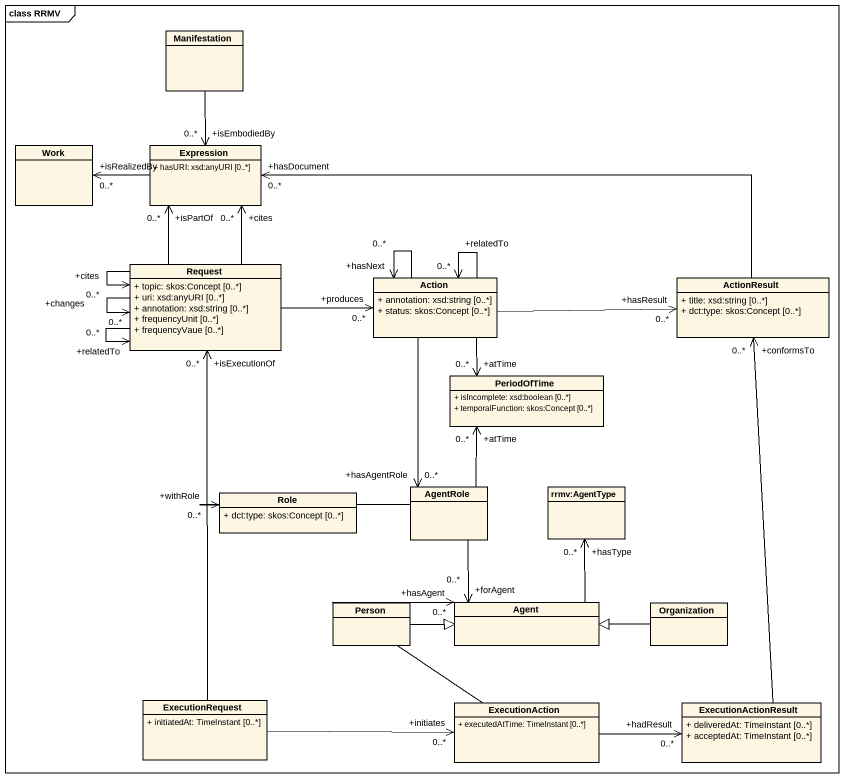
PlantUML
@startuml
mainframe class RRMV
hide circle
hide empty members
skinparam classAttributeIconSize 0
class Manifestation
class Work
class Expression {
  + hasURI: xsd:anyURI [0..*]
}
class Request {
  + topic: skos:Concept [0..*]
  + uri: xsd:anyURI [0..*]
  + annotation: xsd:string [0..*]
  + frequencyUnit [0..*]
  + frequencyVaue [0..*]
}
class "Action" as Action_ {
  + annotation: xsd:string [0..*]
  + status: skos:Concept [0..*]
}
class ActionResult {
  + title: xsd:string [0..*]
  + dct:type: skos:Concept [0..*]
}
class PeriodOfTime {
  + isIncomplete: xsd:boolean [0..*]
  + temporalFunction: skos:Concept [0..*]
}
class Role {
  + dct:type: skos:Concept [0..*]
}
class AgentRole
class "rrmv:AgentType" as rrmv_AgentType
class "Person" as Person_
class "Agent" as Agent_
class Organization
class ExecutionRequest {
  + initiatedAt: TimeInstant [0..*]
}
class ExecutionAction {
  + executedAtTime: TimeInstant [0..*]
}
class ExecutionActionResult {
  + deliveredAt: TimeInstant [0..*]
  + acceptedAt: TimeInstant [0..*]
}
Manifestation --> "+isEmbodiedBy\n0..*" Expression
Expression -left-> "+isRealizedBy\n0..*" Work
Request -up-> "+isPartOf\n0..*" Expression
Request -up-> "+cites\n0..*" Expression
Request --> "+cites\n0..*" Request
Request --> "+relatedTo\n0..*" Request
Request --> "+changes\n0..*" Request
Request -right-> "+produces\n0..*" Action_
Action_ --> "+relatedTo\n0..*" Action_
Action_ --> "+hasNext\n0..*" Action_
Action_ -right-> "+hasResult\n0..*" ActionResult
Action_ --> "+atTime\n0..*" PeriodOfTime
Action_ --> "+hasAgentRole\n0..*" AgentRole
ActionResult -left-> "+hasDocument\n0..*" Expression
AgentRole -up-> "+atTime\n0..*" PeriodOfTime
AgentRole -left-> "+withRole\n0..*" Role
AgentRole --> "+forAgent\n0..*" Agent_
Person_ -right-|> Agent_
Agent_ -up-> "+hasType\n0..*" rrmv_AgentType
Organization -left-|> Agent_
ExecutionRequest -up-> "+isExecutionOf\n0..*" Request
ExecutionRequest -right-> "+initiates\n0..*" ExecutionAction
ExecutionAction -up-> "+hasAgent\n0..*" Agent_
ExecutionAction -right-> "+hadResult\n0..*" ExecutionActionResult
ExecutionActionResult -up-> "+conformsTo\n0..*" ActionResult
@enduml
